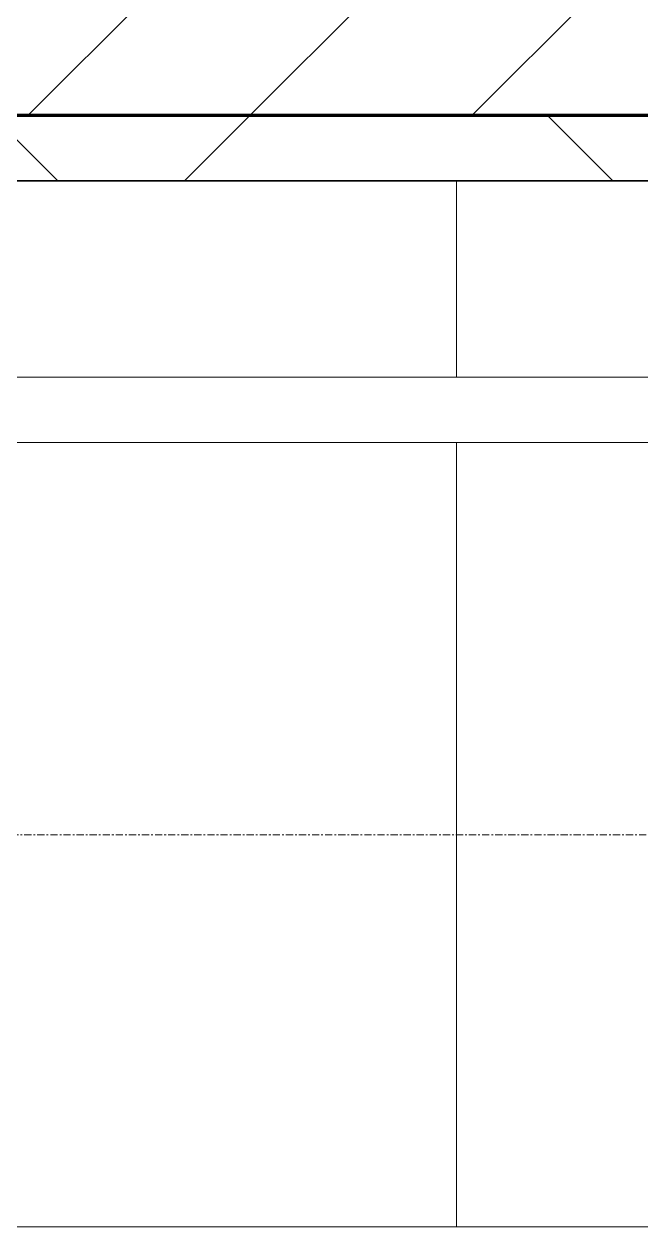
# Model space of a CAD drawing. Header units: millimetres. Extents: x -725999 to -647408, y -21008 to 19019.
# Drawn here: x -719838 to -719366, y 3279 to 4199 of the extents above; entities that cross this region are included whole.
import ezdxf

# ---------------------------------------------------------------- set-up
doc = ezdxf.new("R2010")
doc.units = ezdxf.units.MM
doc.linetypes.add('DPA_Grid _ Level 100', pattern=[10, 5.5, -1.6, 1.3, -1.6])
for name, color, linetype, lineweight in [('A-GLAZ-CURT', 2, 'Continuous', 9), ('A-WALL', 5, 'Continuous', 35), ('A-WALL-FNSH', 2, 'Continuous', 35), ('A-WALL-PATT', 1, 'Continuous', 9), ('S-GRID', 251, 'Continuous', 9)]:
    doc.layers.add(name, color=color, linetype=linetype, lineweight=lineweight)

# ---------------------------------------------------------------- blocks, each defined once
blk = doc.blocks.new('*U744')
at = {"layer": 'S-GRID', "linetype": 'DPA_Grid _ Level 100'}
blk.add_line((45315.05, 8120.01), (-27001.02, 8120.01), dxfattribs=at)
blk = doc.blocks.new('System Panel - DPA-AR_Metal Ceiling Rectangular Panel-V5-4283-01 ENLARGED LOWER PLATFORM LEVEL - REFLECTED CEILING PLAN - SHEET 4')
at = {"layer": 'A-GLAZ-CURT'}
for p, q in [((-719507.37, 4079.02), (-721907.37, 4079.02)), ((-721907.37, 4079.02), (-721907.37, 3929.03)), ((-721907.37, 3929.03), (-721907.37, 4079.02)), ((-721907.37, 4079.02), (-719507.37, 4079.02)), ((-719507.37, 3929.03), (-719507.37, 4079.02)), ((-719507.37, 4079.02), (-719507.37, 3929.03)), ((-721907.37, 3929.03), (-719507.37, 3929.03)), ((-719507.37, 3929.03), (-721907.37, 3929.03))]:
    blk.add_line(p, q, dxfattribs=at)
blk = doc.blocks.new('System Panel - DPA-AR_Metal Ceiling Rectangular Panel-V6-4283-01 ENLARGED LOWER PLATFORM LEVEL - REFLECTED CEILING PLAN - SHEET 4')
at = {"layer": 'A-GLAZ-CURT'}
for p, q in [((-719507.37, 3879.03), (-721907.37, 3879.03)), ((-721907.37, 3879.03), (-721907.37, 3279.03)), ((-721907.37, 3279.03), (-721907.37, 3879.03)), ((-721907.37, 3879.03), (-719507.37, 3879.03)), ((-719507.37, 3279.03), (-719507.37, 3879.03)), ((-719507.37, 3879.03), (-719507.37, 3279.03)), ((-721907.37, 3279.03), (-719507.37, 3279.03)), ((-719507.37, 3279.03), (-721907.37, 3279.03))]:
    blk.add_line(p, q, dxfattribs=at)
blk = doc.blocks.new('PPLS-PP19_Custom Tile Pattern - Custom Tile Pattern-V23-4283-01 ENLARGED LOWER PLATFORM LEVEL - REFLECTED CEILING PLAN - SHEET 4')
at = {"layer": 'A-GLAZ-CURT'}
for p, q in [((-300, 0), (300, 0)), ((300, 0), (-300, 0)), ((195.99, 0), (213.31, 0)), ((213.31, 0), (195.99, 0)), ((230.06, 0), (300, 0)), ((-300, -50), (300, -50)), ((300, -50), (-300, -50))]:
    blk.add_line(p, q, dxfattribs=at)
for points, knots in [([(-50.06, 0), (-50.84, 0), (-60.12, 0), (-78.2, 0), (-110.94, 0), (-130.52, 0), (-147.74, 0), (-149.07, 0)], [-8124.823594, -8124.823594, -8124.823594, -8124.823594, -8073.216054, -7508.296369, -7004.680444, -6449.282163, -6277.220794, -6277.220794, -6277.220794, -6277.220794]), ([(-86.16, 0), (-91.37, 0), (-104.13, 0), (-122.65, 0), (-139.03, 0), (-146.11, 0), (-146.95, 0)], [-1681.3698, -1681.3698, -1681.3698, -1681.3698, -1374.161226, -945.742622, -741.901385, -489.130243, -489.130243, -489.130243, -489.130243]), ([(-134.15, 0), (-133.32, 0), (-130.31, 0), (-117.33, 0), (-92.04, 0), (-74.02, 0), (-62.74, 0), (-60.36, 0), (-59.97, 0)], [-7657.439573, -7657.439573, -7657.439573, -7657.439573, -7293.749979, -6839.55839, -6236.997189, -5713.340575, -5140.470607, -5006.787413, -5006.787413, -5006.787413, -5006.787413]), ([(-126.5, 0), (-122.44, 0), (-108.71, 0), (-86.68, 0), (-63.44, 0), (-54.99, 0), (-51.6, 0), (-50.82, 0)], [-5231.017328, -5231.017328, -5231.017328, -5231.017328, -4994.692869, -4542.524482, -4008.285538, -3689.699207, -3611.892917, -3611.892917, -3611.892917, -3611.892917]), ([(-36.33, 0), (-36.43, 0), (-37.27, 0), (-45.02, 0), (-46.13, 0), (-60.59, 0), (-81.23, 0), (-99.51, 0), (-113.85, 0), (-117.03, 0), (-118.45, 0)], [-1855.773136, -1855.773136, -1855.773136, -1855.773136, -1810.870157, -1672.078046, -1405.135169, -1060.00838, -740.068933, -229.489605, -116.330425, -8.512464, -8.512464, -8.512464, -8.512464]), ([(-118.44, 0), (-116.19, 0), (-110.36, 0), (-98.9, 0), (-85.29, 0), (-71.67, 0), (-65.93, 0), (-65.07, 0)], [-3203.6477, -3203.6477, -3203.6477, -3203.6477, -3074.362186, -2902.289527, -2605.247022, -2322.099534, -2241.8264, -2241.8264, -2241.8264, -2241.8264]), ([(-118.42, 0), (-115.62, 0), (-105.26, 0), (-90.42, 0), (-75.26, 0), (-68.41, 0), (-65.12, 0), (-63.63, 0)], [-3944.529364, -3944.529364, -3944.529364, -3944.529364, -3793.097032, -3402.597032, -3144.956779, -3050.982048, -2969.237017, -2969.237017, -2969.237017, -2969.237017]), ([(-118.41, 0), (-115.47, 0), (-108.95, 0), (-99.5, 0), (-91.46, 0)], [-838.679898, -838.679898, -838.679898, -838.679898, -460.363443, 0, 0, 0, 0]), ([(-72.93, 0), (-75.51, 0), (-88, 0), (-104.71, 0), (-118.39, 0)], [-19442.345229, -19442.345229, -19442.345229, -19442.345229, -18935.241197, -17635.022381, -17635.022381, -17635.022381, -17635.022381]), ([(-113.43, 0), (-113.44, 0), (-113.81, 0), (-116.15, 0), (-118.23, 0)], [-328.499627, -328.499627, -328.499627, -328.499627, -282.672656, -164.249813, -164.249813, -164.249813, -164.249813]), ([(-117.74, 0), (-117.19, 0), (-114.78, 0), (-113.43, 0), (-113.43, 0)], [-821.249067, -821.249067, -821.249067, -821.249067, -394.672656, -330.879064, -330.879064, -330.879064, -330.879064]), ([(-36.62, 0), (-36.62, 0), (-40.35, 0), (-44.32, 0), (-58.97, 0), (-85.2, 0), (-107.61, 0), (-116.56, 0), (-117.56, 0)], [-4069.478503, -4069.478503, -4069.478503, -4069.478503, -3858.647035, -3538.256648, -2842.901703, -2193.204658, -1433.981041, -985.49888, -985.49888, -985.49888, -985.49888]), ([(-115.82, 0), (-114.96, 0), (-110.41, 0), (-96.78, 0), (-71.33, 0), (-42.53, 0), (-12.78, 0), (4.23, 0), (9.64, 0), (10.14, 0), (10.18, 0)], [-5724.064692, -5724.064692, -5724.064692, -5724.064692, -5430.283136, -5103.229623, -4799.173296, -4065.652676, -3589.737505, -3285.047089, -3066.359526, -3044.715262, -3044.715262, -3044.715262, -3044.715262]), ([(9.32, 0), (9.08, 0), (7.65, 0), (2.57, 0), (-12.23, 0), (-25.64, 0), (-40, 0), (-56.24, 0), (-75.59, 0), (-94, 0), (-112.01, 0), (-114.94, 0), (-115.63, 0)], [-2922.926651, -2922.926651, -2922.926651, -2922.926651, -2882.788014, -2720.818881, -2518.50168, -2125.455881, -1792.521578, -1466.981642, -1208.454564, -789.402658, -501.969187, -243.577221, -243.577221, -243.577221, -243.577221]), ([(-91.46, 0), (-90.09, 0), (-84.7, 0), (-77.43, 0), (-72.73, 0), (-72.64, 0), (-72.64, 0)], [-19832.387487, -19832.387487, -19832.387487, -19832.387487, -19753.885894, -19541.04734, -19478.625389, -19471.062469, -19471.062469, -19471.062469, -19471.062469]), ([(-63.96, 0), (-64.13, 0), (-72.5, 0), (-80.63, 0), (-86.16, 0)], [-2171.769325, -2171.769325, -2171.769325, -2171.769325, -2007.031671, -1681.3698, -1681.3698, -1681.3698, -1681.3698]), ([(-29.03, 0), (-33.97, 0), (-43.74, 0), (-56.37, 0), (-71.66, 0), (-77.83, 0), (-82.66, 0), (-83.28, 0), (-83.28, 0)], [-2680.714891, -2680.714891, -2680.714891, -2680.714891, -2413.671296, -2161.752162, -2006.592567, -1646.621388, -1424.436217, -1393.971743, -1393.971743, -1393.971743, -1393.971743]), ([(-83.28, 0), (-83.28, 0), (-82.91, 0), (-76.14, 0), (-62.97, 0), (-48.14, 0), (-36.49, 0), (-33.57, 0), (-29.94, 0), (-28.57, 0)], [-1393.4169, -1393.4169, -1393.4169, -1393.4169, -1353.722004, -1274.333717, -1073.56893, -651.549973, -296.515819, -83.513472, 0, 0, 0, 0]), ([(-66.39, 0), (-66.39, 0), (-63.63, 0), (-58.22, 0), (-52.37, 0), (-51.03, 0)], [-2493.31794, -2493.31794, -2493.31794, -2493.31794, -2315.303971, -1809.437387, -1665.482825, -1665.482825, -1665.482825, -1665.482825]), ([(-50.86, 0), (-51.12, 0), (-58.42, 0), (-65.77, 0), (-66.37, 0), (-66.38, 0)], [-2997.869085, -2997.869085, -2997.869085, -2997.869085, -2981.410125, -2542.574734, -2498.224237, -2498.224237, -2498.224237, -2498.224237]), ([(-63.63, 0), (-61.49, 0), (-57.39, 0), (-54.49, 0), (-45.2, 0), (-40.79, 0), (-40.46, 0), (-40.44, 0)], [-2969.237017, -2969.237017, -2969.237017, -2969.237017, -2851.217951, -2734.127174, -2474.780881, -2410.990208, -2350.645972, -2350.645972, -2350.645972, -2350.645972]), ([(-58.83, 0), (-58.37, 0), (-57.29, 0), (-54.82, 0), (-50.9, 0), (-50.17, 0)], [-4859.52896, -4859.52896, -4859.52896, -4859.52896, -4680.891996, -4469.85053, -4425.315312, -4425.315312, -4425.315312, -4425.315312]), ([(-51.83, 0), (-51.83, 0), (-51.79, 0), (-51.06, 0), (-50.3, 0)], [-632.814994, -632.814994, -632.814994, -632.814994, -627.965721, -545.49201, -545.49201, -545.49201, -545.49201]), ([(76.63, 0), (74.8, 0), (67.65, 0), (53.52, 0), (37, 0), (24.07, 0), (12.82, 0), (-2.9, 0), (-20.62, 0), (-32.81, 0), (-44.85, 0), (-51.43, 0), (-51.79, 0)], [-3095.572228, -3095.572228, -3095.572228, -3095.572228, -2950.589685, -2634.532728, -2313.748533, -2106.613311, -1925.670641, -1617.263037, -1290.787923, -1039.307308, -819.71621, -644.910881, -644.910881, -644.910881, -644.910881]), ([(-50.24, 0), (-49.74, 0), (-46.45, 0), (-30.79, 0), (-18.03, 0), (8.61, 0), (15.02, 0), (22.91, 0), (31, 0), (39.04, 0), (51.19, 0), (58.74, 0), (61.34, 0), (61.45, 0)], [-3593.006526, -3593.006526, -3593.006526, -3593.006526, -3546.54457, -3315.260113, -2864.387349, -2439.246196, -2084.094819, -1956.422387, -1818.904206, -1645.594513, -1443.202566, -1228.752106, -1120.932285, -1120.932285, -1120.932285, -1120.932285]), ([(31.18, 0), (25.97, 0), (11.99, 0), (-16.3, 0), (-38.27, 0), (-50.09, 0)], [-4496.803627, -4496.803627, -4496.803627, -4496.803627, -4222.080604, -3745.412743, -3013.833877, -3013.833877, -3013.833877, -3013.833877]), ([(-50.09, 0), (-43.8, 0), (-33.7, 0), (-29.82, 0), (-29.19, 0)], [-1631.642577, -1631.642577, -1631.642577, -1631.642577, -963.711516, -666.19313, -666.19313, -666.19313, -666.19313]), ([(-49.79, 0), (-48.17, 0), (-45.36, 0), (-42.62, 0), (-41.76, 0)], [-4417.7536, -4417.7536, -4417.7536, -4417.7536, -4321.566175, -4270.495146, -4270.495146, -4270.495146, -4270.495146]), ([(-26.75, 0), (-27.82, 0), (-35.35, 0), (-43.61, 0), (-49.51, 0)], [-8718.362214, -8718.362214, -8718.362214, -8718.362214, -8532.293389, -8137.138066, -8137.138066, -8137.138066, -8137.138066]), ([(-49.48, 0), (-49.41, 0), (-47.15, 0), (-46.01, 0), (-40.22, 0), (-36.78, 0)], [-515.928705, -515.928705, -515.928705, -515.928705, -508.377888, -260.442412, 0, 0, 0, 0]), ([(-41.76, 0), (-39.9, 0), (-37.72, 0), (-36.92, 0), (-36.77, 0)], [-4270.495146, -4270.495146, -4270.495146, -4270.495146, -4161.040818, -4106.245333, -4106.245333, -4106.245333, -4106.245333]), ([(-36.78, 0), (-32.43, 0), (-19.22, 0), (8.83, 0), (43.36, 0), (70.92, 0), (82.12, 0), (83.66, 0)], [-6191.144455, -6191.144455, -6191.144455, -6191.144455, -5862.463379, -5340.621928, -4573.028122, -4094.177415, -3869.465285, -3869.465285, -3869.465285, -3869.465285]), ([(-36.29, 0), (-36.29, 0), (-34.66, 0), (-28.88, 0), (-26.95, 0), (-26.54, 0)], [-9150.272121, -9150.272121, -9150.272121, -9150.272121, -9057.163041, -8919.836787, -8834.607043, -8834.607043, -8834.607043, -8834.607043]), ([(30.82, 0), (29.27, 0), (20.14, 0), (3.54, 0), (-16.58, 0), (-34.76, 0), (-36.04, 0)], [-10462.034656, -10462.034656, -10462.034656, -10462.034656, -10363.088938, -9884.23066, -9424.652049, -9182.880979, -9182.880979, -9182.880979, -9182.880979]), ([(-33.34, 0), (-33.34, 0), (-32.93, 0), (-31.16, 0), (-30.52, 0)], [-2415.024266, -2415.024266, -2415.024266, -2415.024266, -2357.633367, -2323.618664, -2323.618664, -2323.618664, -2323.618664]), ([(70.61, 0), (66.16, 0), (55.8, 0), (39.61, 0), (24.74, 0), (2.64, 0), (-17.84, 0), (-30.57, 0), (-31.82, 0), (-32, 0)], [-4647.237329, -4647.237329, -4647.237329, -4647.237329, -4326.416877, -4098.545751, -3766.694881, -3333.063701, -2994.501669, -2698.150104, -2614.070998, -2614.070998, -2614.070998, -2614.070998]), ([(-30.76, 0), (-30.73, 0), (-29.99, 0), (-23.47, 0), (-15.75, 0), (-15.19, 0)], [-54176.191683, -54176.191683, -54176.191683, -54176.191683, -54157.274271, -53749.15266, -53717.791567, -53717.791567, -53717.791567, -53717.791567]), ([(-30.52, 0), (-27.11, 0), (-17.83, 0), (5.99, 0), (22.06, 0), (37.44, 0), (45.92, 0), (57.76, 0), (64.47, 0), (72.74, 0), (75.22, 0), (76.03, 0), (76.21, 0)], [-2323.618664, -2323.618664, -2323.618664, -2323.618664, -2142.497158, -1716.209403, -1206.526904, -1089.329421, -901.315459, -753.071572, -495.328968, -421.953223, -334.951786, -290.452333, -290.452333, -290.452333, -290.452333]), ([(-13, 0), (-14.35, 0), (-17.68, 0), (-25.97, 0), (-29.52, 0), (-30.21, 0)], [-55207.591944, -55207.591944, -55207.591944, -55207.591944, -54789.006179, -54461.685999, -54290.791712, -54290.791712, -54290.791712, -54290.791712]), ([(8.33, 0), (8.19, 0), (7.18, 0), (0.32, 0), (-13.89, 0), (-24.92, 0), (-29.03, 0)], [-3574.286521, -3574.286521, -3574.286521, -3574.286521, -3526.962355, -3285.499107, -2903.012179, -2680.714891, -2680.714891, -2680.714891, -2680.714891]), ([(-28.98, 0), (-28.66, 0), (-27.39, 0), (-24.45, 0), (-22.56, 0)], [-166.548282, -166.548282, -166.548282, -166.548282, -102.06493, 0, 0, 0, 0]), ([(-28.57, 0), (-26.93, 0), (-20.29, 0), (-11.45, 0), (2.08, 0), (13.15, 0), (21.24, 0), (24.62, 0), (24.72, 0), (24.72, 0)], [-5361.429781, -5361.429781, -5361.429781, -5361.429781, -5261.36855, -5050.479954, -4785.90057, -4596.498881, -4445.288762, -4384.376941, -4376.041937, -4376.041937, -4376.041937, -4376.041937]), ([(-22.56, 0), (-20.27, 0), (-17.03, 0), (-11.36, 0), (-7.66, 0), (-6.6, 0), (-6.44, 0)], [-56468.192263, -56468.192263, -56468.192263, -56468.192263, -56344.022017, -56303.229861, -56166.290093, -56124.392176, -56124.392176, -56124.392176, -56124.392176]), ([(-15.19, 0), (-13.07, 0), (7.48, 0), (42.82, 0), (88.72, 0), (120.63, 0), (138.28, 0), (138.53, 0)], [-461.142613, -461.142613, -461.142613, -461.142613, -429.606584, -390.253598, -346.313304, -291.370682, -290.5735, -290.5735, -290.5735, -290.5735]), ([(-6.54, 0), (-6.73, 0), (-7.2, 0), (-7.6, 0), (-7.79, 0)], [-56009.792147, -56009.792147, -56009.792147, -56009.792147, -55949.290093, -55895.192118, -55895.192118, -55895.192118, -55895.192118]), ([(-2.63, 0), (-2.47, 0), (-1.22, 0), (4.92, 0), (13.31, 0), (17.08, 0), (17.98, 0)], [-226.825321, -226.825321, -226.825321, -226.825321, -220.269177, -206.416616, -198.214427, -195.53907, -195.53907, -195.53907, -195.53907]), ([(86.6, 0), (77.12, 0), (59.88, 0), (35.84, 0), (12, 0), (3.08, 0), (-1.67, 0), (-2.25, 0)], [-358.682682, -358.682682, -358.682682, -358.682682, -330.153101, -307.516438, -285.83788, -246.234814, -234.646884, -234.646884, -234.646884, -234.646884]), ([(18.25, 0), (17.58, 0), (14.12, 0), (10.8, 0), (9.63, 0)], [-4151.646238, -4151.646238, -4151.646238, -4151.646238, -4080.000647, -3772.857994, -3772.857994, -3772.857994, -3772.857994]), ([(18.23, 0), (19.23, 0), (24.26, 0), (25.66, 0), (26.12, 0)], [-5696.753387, -5696.753387, -5696.753387, -5696.753387, -5554.232259, -5302.431367, -5302.431367, -5302.431367, -5302.431367]), ([(86.62, 0), (85.35, 0), (81.69, 0), (74.4, 0), (62.26, 0), (51.85, 0), (43.81, 0), (29.53, 0), (20.77, 0), (18.92, 0), (18.24, 0)], [-7255.351015, -7255.351015, -7255.351015, -7255.351015, -7135.649961, -6924.452779, -6738.82075, -6548.303034, -6314.283804, -6135.05769, -5972.647715, -5838.086027, -5838.086027, -5838.086027, -5838.086027]), ([(24.69, 0), (24.54, 0), (22.1, 0), (20.07, 0), (18.77, 0)], [-4368.572414, -4368.572414, -4368.572414, -4368.572414, -4306.476363, -4170.000941, -4170.000941, -4170.000941, -4170.000941]), ([(27.44, 0), (27.9, 0), (29.54, 0), (38.07, 0), (53.39, 0), (71.67, 0), (83.41, 0), (85.01, 0), (85.91, 0)], [-5037.309798, -5037.309798, -5037.309798, -5037.309798, -4887.603822, -4705.298446, -4353.683244, -3960.84581, -3759.045785, -3446.580388, -3446.580388, -3446.580388, -3446.580388]), ([(27.89, 0), (29.09, 0), (33.4, 0), (48.37, 0), (66.65, 0), (80.2, 0), (86.3, 0)], [-147.777612, -147.777612, -147.777612, -147.777612, -135.792042, -118.513713, -97.899267, -79.87979, -79.87979, -79.87979, -79.87979]), ([(53.18, 0), (53.06, 0), (52.22, 0), (44.99, 0), (36.46, 0), (30.82, 0)], [-622.740158, -622.740158, -622.740158, -622.740158, -566.066452, -360.610861, 0, 0, 0, 0]), ([(136.44, 0), (121.66, 0), (86.93, 0), (51.16, 0), (31.18, 0)], [-106.750556, -106.750556, -106.750556, -106.750556, -59.610984, 0, 0, 0, 0]), ([(168.37, 0), (167.68, 0), (162.47, 0), (147.02, 0), (109.77, 0), (76.86, 0), (57.82, 0), (46.51, 0), (41.18, 0), (36.02, 0), (35.54, 0), (35.54, 0)], [-543.375029, -543.375029, -543.375029, -543.375029, -530.793311, -458.593899, -401.860199, -357.622665, -341.267687, -334.000314, -326.15566, -319.318397, -317.489778, -317.489778, -317.489778, -317.489778]), ([(36.29, 0), (37.77, 0), (48.82, 0), (64.79, 0), (95.91, 0), (124.45, 0), (132.42, 0), (134.6, 0)], [-314.598523, -314.598523, -314.598523, -314.598523, -305.899624, -287.17622, -249.500363, -194.761443, -152.241002, -152.241002, -152.241002, -152.241002]), ([(61.47, 0), (61.47, 0), (61.21, 0), (54.61, 0), (53.71, 0), (53.56, 0)], [-1113.311073, -1113.311073, -1113.311073, -1113.311073, -1096.402191, -891.204116, -747.28819, -747.28819, -747.28819, -747.28819]), ([(76.22, 0), (75.58, 0), (73.64, 0), (71.05, 0), (70.61, 0)], [-193.634889, -193.634889, -193.634889, -193.634889, -31.537676, 0, 0, 0, 0]), ([(86.6, 0), (91.95, 0), (105.23, 0), (116.36, 0), (128.63, 0), (128.95, 0)], [-79.592922, -79.592922, -79.592922, -79.592922, -63.759246, -39.050993, -35.895543, -35.895543, -35.895543, -35.895543]), ([(103.09, 0), (101.08, 0), (95.97, 0), (90.81, 0), (87.7, 0)], [-375.435014, -375.435014, -375.435014, -375.435014, -369.147452, -359.791889, -359.791889, -359.791889, -359.791889]), ([(114.39, 0), (114.2, 0), (112.08, 0), (105.42, 0), (94.47, 0), (90.23, 0), (87.73, 0)], [-8148.58938, -8148.58938, -8148.58938, -8148.58938, -8105.191388, -7723.759874, -7531.75727, -7290.843129, -7290.843129, -7290.843129, -7290.843129]), ([(94.4, 0), (94.4, 0), (94.64, 0), (99.11, 0), (108.97, 0), (120.79, 0), (139.94, 0), (163.31, 0), (185.23, 0), (193.62, 0), (194.69, 0), (194.79, 0)], [-2348.345796, -2348.345796, -2348.345796, -2348.345796, -2310.419338, -2233.599744, -2052.234781, -1843.028543, -1530.39897, -1095.004608, -529.74427, -295.064701, -265.121568, -265.121568, -265.121568, -265.121568]), ([(129.02, 0), (129.02, 0), (124.41, 0), (122.35, 0), (114.96, 0), (108.04, 0), (103.09, 0)], [-35.386604, -35.386604, -35.386604, -35.386604, -31.430235, -22.807238, -15.488593, 0, 0, 0, 0]), ([(157.9, 0), (156.77, 0), (151.67, 0), (143.29, 0), (134.04, 0), (126.24, 0), (118.6, 0), (114.23, 0), (111.98, 0), (105.66, 0), (105.23, 0), (105.23, 0)], [-10292.955006, -10292.955006, -10292.955006, -10292.955006, -10098.273015, -9847.788484, -9677.714971, -9567.007022, -9453.21225, -9220.200448, -9012.77275, -8966.157302, -8929.495943, -8929.495943, -8929.495943, -8929.495943]), ([(105.26, 0), (105.52, 0), (111.01, 0), (112.65, 0), (113.59, 0)], [-8920.561005, -8920.561005, -8920.561005, -8920.561005, -8814.835624, -8577.462505, -8577.462505, -8577.462505, -8577.462505]), ([(128.58, 0), (128.8, 0), (130.16, 0), (139.26, 0), (152.67, 0), (161.24, 0), (162.19, 0), (162.75, 0)], [-633.326174, -633.326174, -633.326174, -633.326174, -627.736123, -618.981161, -602.094757, -592.980799, -581.414464, -581.414464, -581.414464, -581.414464]), ([(137.1, 0), (136, 0), (133.64, 0), (129.87, 0), (129.11, 0)], [-670.405967, -670.405967, -670.405967, -670.405967, -651.020627, -640.742133, -640.742133, -640.742133, -640.742133]), ([(193.8, 0), (193.33, 0), (190.11, 0), (183.13, 0), (171, 0), (161.95, 0), (161.28, 0), (158.35, 0), (157.85, 0), (157.77, 0)], [-11665.349007, -11665.349007, -11665.349007, -11665.349007, -11565.880756, -11105.624034, -10839.086983, -10768.332124, -10666.779182, -10580.760289, -10550.278881, -10550.278881, -10550.278881, -10550.278881]), ([(223.25, 0), (217.06, 0), (197.54, 0), (177.41, 0), (159.34, 0), (158.33, 0), (158.3, 0)], [-207.646836, -207.646836, -207.646836, -207.646836, -187.987675, -143.776725, -129.632772, -123.352749, -123.352749, -123.352749, -123.352749]), ([(159.07, 0), (159.13, 0), (160.84, 0), (165.21, 0), (174.15, 0), (185.98, 0), (208.82, 0), (219.42, 0), (230.06, 0)], [-115.643202, -115.643202, -115.643202, -115.643202, -114.681583, -87.660824, -65.295536, -41.623857, -24.459831, 0, 0, 0, 0]), ([(162.75, 0), (165.4, 0), (170.91, 0), (172.61, 0), (172.61, 0)], [-111.264224, -111.264224, -111.264224, -111.264224, -56.742688, -19.085662, -19.085662, -19.085662, -19.085662]), ([(223.27, 0), (222.48, 0), (218.21, 0), (200.27, 0), (182.99, 0), (174.27, 0), (169.67, 0), (168.99, 0)], [-9087.424796, -9087.424796, -9087.424796, -9087.424796, -9016.44624, -8717.832359, -8253.978395, -8152.463617, -8069.855175, -8069.855175, -8069.855175, -8069.855175]), ([(215.22, 0), (214.62, 0), (210.55, 0), (203.98, 0), (187.54, 0), (175.3, 0), (169.49, 0)], [-203.825446, -203.825446, -203.825446, -203.825446, -198.527383, -184.406837, -162.427601, -142.916156, -142.916156, -142.916156, -142.916156]), ([(171.51, 0), (176.48, 0), (193.23, 0), (201.73, 0), (208.81, 0), (213.9, 0), (241.96, 0), (266.73, 0), (281.71, 0), (291.71, 0), (296.52, 0), (297.86, 0), (298.09, 0)], [-7971.819559, -7971.819559, -7971.819559, -7971.819559, -7784.112253, -7606.717214, -7289.299508, -7042.621073, -6582.165592, -6068.460911, -5766.029927, -5566.724884, -5280.360606, -5199.253518, -5199.253518, -5199.253518, -5199.253518]), ([(172.07, 0), (177.66, 0), (187.87, 0), (201.08, 0), (207.47, 0), (213.96, 0), (215.11, 0)], [-255.364076, -255.364076, -255.364076, -255.364076, -237.955587, -223.92608, -215.862851, -208.75215, -208.75215, -208.75215, -208.75215]), ([(219.9, 0), (220.86, 0), (227.84, 0), (242.06, 0), (246.54, 0), (246.96, 0)], [-10670.940496, -10670.940496, -10670.940496, -10670.940496, -10511.382485, -9925.173265, -9834.877357, -9834.877357, -9834.877357, -9834.877357]), ([(300, 0), (288.22, 0), (262, 0), (234.22, 0), (224.3, 0), (223.21, 0)], [-12528.858583, -12528.858583, -12528.858583, -12528.858583, -11905.454923, -11162.864862, -11057.479365, -11057.479365, -11057.479365, -11057.479365]), ([(247.1, 0), (246.76, 0), (245.04, 0), (238.34, 0), (228.13, 0), (224.85, 0), (223.41, 0)], [-9649.085549, -9649.085549, -9649.085549, -9649.085549, -9581.591397, -9406.094246, -9221.510254, -9091.710123, -9091.710123, -9091.710123, -9091.710123]), ([(300, 0), (286.53, 0), (260.92, 0), (235.26, 0), (223.73, 0)], [-285.253232, -285.253232, -285.253232, -285.253232, -244.693688, -208.157764, -208.157764, -208.157764, -208.157764]), ([(284.76, 0), (284.76, 0), (285.09, 0), (287.47, 0), (293.59, 0), (297.76, 0), (300, 0)], [-4110.630118, -4110.630118, -4110.630118, -4110.630118, -4053.389046, -3959.664717, -3862.421465, -3746.95702, -3746.95702, -3746.95702, -3746.95702]), ([(297.38, 0), (295.84, 0), (291.62, 0), (285.38, 0), (284.87, 0)], [-4803.172655, -4803.172655, -4803.172655, -4803.172655, -4358.271401, -4143.037883, -4143.037883, -4143.037883, -4143.037883])]:
    blk.add_open_spline(points, degree=3, knots=knots, dxfattribs=at)
for points in [[(-39.84, 0), (-39.08, 0), (-38.11, 0), (-37.36, 0)], [(18.32, 0), (20.82, 0), (23.1, 0), (24.49, 0)], [(24.49, 0), (25.23, 0), (25.72, 0), (26.04, 0)], [(80.35, 0), (79.57, 0), (78.27, 0), (76.63, 0)], [(84.06, 0), (83.48, 0), (82.41, 0), (81.72, 0)], [(87.16, 0), (89.12, 0), (92.58, 0), (94.33, 0)], [(168.74, 0), (168.74, 0), (169.81, 0), (171.51, 0)], [(195.11, 0), (194.91, 0), (194.44, 0), (193.8, 0)], [(222.76, 0), (220.92, 0), (219.58, 0), (219.02, 0)]]:
    blk.add_open_spline(points, degree=3, dxfattribs=at)
blk = doc.blocks.new('PPLS-PP19_Custom Tile Pattern - Custom Tile Pattern-V24-4283-01 ENLARGED LOWER PLATFORM LEVEL - REFLECTED CEILING PLAN - SHEET 4')
at = {"layer": 'A-GLAZ-CURT'}
for p, q in [((-300, 0), (300, 0)), ((300, 0), (-300, 0)), ((-293.07, 0), (-275.75, 0)), ((-275.75, 0), (-293.07, 0)), ((-300, -50), (300, -50)), ((300, -50), (-300, -50))]:
    blk.add_line(p, q, dxfattribs=at)
at = {"layer": 'A-GLAZ-CURT', "flags": 128}
for points in [[(-300, 0), (-291.56, 0), (-283.3, 0), (-275.2, 0), (-267.26, 0), (-259.45, 0), (-251.77, 0), (-244.2, 0)], [(-236.97, 0), (-244.39, 0), (-251.96, 0), (-259.67, 0), (-267.51, 0), (-275.48, 0), (-283.55, 0), (-291.73, 0), (-300, 0)]]:
    blk.add_lwpolyline(points, dxfattribs=at)
at = {"layer": 'A-GLAZ-CURT'}
for points, knots in [([(-300, 0), (-284.65, 0), (-264.32, 0), (-245.86, 0), (-241.18, 0)], [-5323.127839, -5323.127839, -5323.127839, -5323.127839, -4502.809032, -4214.142872, -4214.142872, -4214.142872, -4214.142872]), ([(-171.75, 0), (-185.01, 0), (-218.87, 0), (-262.56, 0), (-294.48, 0), (-300, 0)], [-16137.33479, -16137.33479, -16137.33479, -16137.33479, -15131.813646, -13729.592194, -13439.944408, -13439.944408, -13439.944408, -13439.944408]), ([(-240.08, 0), (-244.9, 0), (-255.75, 0), (-262.59, 0), (-264.9, 0), (-265.4, 0)], [-796.857173, -796.857173, -796.857173, -796.857173, -543.655514, -208.940337, 0, 0, 0, 0]), ([(-258.6, 0), (-257.91, 0), (-254.26, 0), (-247.23, 0), (-241.4, 0), (-240.08, 0)], [-5722.54675, -5722.54675, -5722.54675, -5722.54675, -5657.471696, -5413.335975, -5341.844161, -5341.844161, -5341.844161, -5341.844161])]:
    blk.add_open_spline(points, degree=3, knots=knots, dxfattribs=at)
blk = doc.blocks.new('*U651')
at = {"layer": 'A-GLAZ-CURT', "rotation": 180}
for name, p in [('PPLS-PP19_Custom Tile Pattern - Custom Tile Pattern-V24-4283-01 ENLARGED LOWER PLATFORM LEVEL - REFLECTED CEILING PLAN - SHEET 4', (-22444.95, 8620.01)), ('PPLS-PP19_Custom Tile Pattern - Custom Tile Pattern-V23-4283-01 ENLARGED LOWER PLATFORM LEVEL - REFLECTED CEILING PLAN - SHEET 4', (-21844.95, 8620.01))]:
    blk.add_blockref(name, p, dxfattribs=at)
at = {"layer": 'A-GLAZ-CURT'}
for name, p in [('System Panel - DPA-AR_Metal Ceiling Rectangular Panel-V5-4283-01 ENLARGED LOWER PLATFORM LEVEL - REFLECTED CEILING PLAN - SHEET 4', (697637.43, 4540.99)), ('System Panel - DPA-AR_Metal Ceiling Rectangular Panel-V5-4283-01 ENLARGED LOWER PLATFORM LEVEL - REFLECTED CEILING PLAN - SHEET 4', (700037.43, 4540.99)), ('System Panel - DPA-AR_Metal Ceiling Rectangular Panel-V6-4283-01 ENLARGED LOWER PLATFORM LEVEL - REFLECTED CEILING PLAN - SHEET 4', (697637.43, 4540.99)), ('System Panel - DPA-AR_Metal Ceiling Rectangular Panel-V6-4283-01 ENLARGED LOWER PLATFORM LEVEL - REFLECTED CEILING PLAN - SHEET 4', (700037.43, 4540.99))]:
    blk.add_blockref(name, p, dxfattribs=at)

msp = doc.modelspace()

# ---------------------------------------------------------------- hatches: boundary and pattern name
at = {"layer": 'A-WALL-PATT', "lineweight": 9}
h = msp.add_hatch(dxfattribs=at)
h.set_pattern_fill('FP_2', color=256, style=0, pattern_type=2)
h.set_pattern_definition([(45, (0, 0), (-84.852814, 84.852814), [])])
h.paths.add_polyline_path([(-715752.37, 4129.02), (-715752.37, 4269.02), (-722165.55, 4269.02), (-722165.55, 4129.02), (-716782.37, 4129.02)])
h = msp.add_hatch(dxfattribs=at)
h.set_pattern_fill('FP_4', color=256, style=0, pattern_type=2)
h.set_pattern_definition([(45, (0, 0), (-212.13203, 212.13203), []), (135, (0, 0), (-212.13203, -212.13203), [])])
h.paths.add_polyline_path([(-716982.37, 4079.02), (-716982.37, 4129.02), (-722165.55, 4129.02), (-722165.55, 4079.02), (-717792.36, 4079.02)])

# ---------------------------------------------------------------- linework, layer by layer
at = {"layer": 'A-WALL', "color": 7, "lineweight": 70}
msp.add_line((-717032.37, 4129.02), (-722165.55, 4129.02), dxfattribs=at)
at = {"layer": 'A-WALL-FNSH', "color": 250}
for p, q in [((-722165.55, 4129.02), (-716982.37, 4129.02)), ((-716982.37, 4079.02), (-722165.55, 4079.02))]:
    msp.add_line(p, q, dxfattribs=at)

# ---------------------------------------------------------------- block references
for name in ['*U744', '*U651']:
    msp.add_blockref(name, (-697637.43, -4540.99))

doc.saveas('drawing.dxf')
